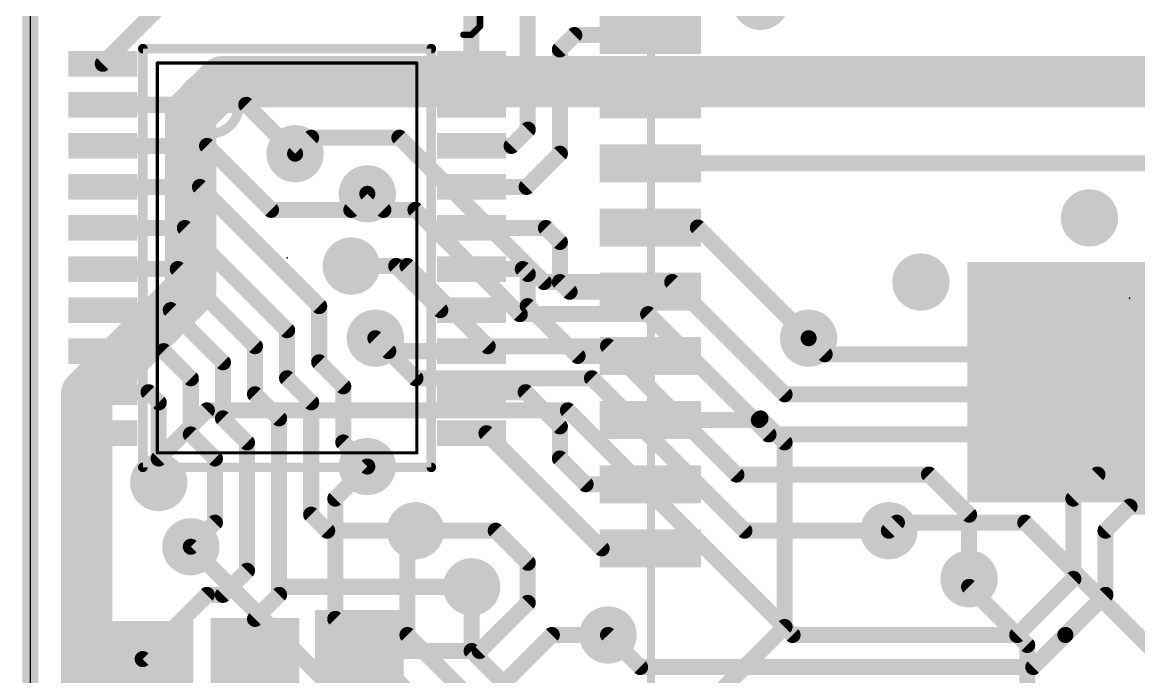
# Model space of a CAD drawing. Extents: x -0.1 to 33.1, y -0.1 to 27.9.
# Drawn here: x -0.13 to 17.54, y 7.47 to 17.83 of the extents above; entities that cross this region are included whole.
import ezdxf

# ---------------------------------------------------------------- set-up
doc = ezdxf.new("R2010")
doc.units = 0
for name, color, linetype in [('1', 12, 'CONTINUOUS'), ('16', 132, 'CONTINUOUS'), ('18', 110, 'CONTINUOUS'), ('20', 53, 'CONTINUOUS'), ('21', 40, 'CONTINUOUS'), ('23', 40, 'CONTINUOUS'), ('29', 253, 'CONTINUOUS')]:
    doc.layers.add(name, color=color, linetype=linetype)

# ---------------------------------------------------------------- blocks, each defined once
blk = doc.blocks.new('RECT')
blk.add_solid([(-0.5, -0.5), (0.5, -0.5), (-0.5, 0.5), (0.5, 0.5)])
blk = doc.blocks.new('ROUNDV')
at = {"const_width": 0.5}
blk.add_lwpolyline([(0, -0.25, 1), (0, 0.25, 1), (0, -0.25)], format="xyb", dxfattribs=at)

msp = doc.modelspace()

# ---------------------------------------------------------------- linework, layer by layer
at = {"layer": '1', "const_width": 0.254}
for points in [[(0, 2.54), (0, 21.082)], [(1.1462, 17.172), (3.2782, 19.304)], [(6.9818, 17.172), (6.9818, 19.1802)], [(7.874, 16.129), (7.874, 18.288)], [(8.382, 17.399), (8.61, 17.627)], [(8.61, 17.627), (9.815, 17.627)], [(8.382, 15.748), (8.382, 17.399)], [(1.1462, 16.522), (3.417, 16.522)], [(3.417, 16.522), (4.191, 15.748)], [(7.874, 16.129), (7.617, 15.872)], [(1.1462, 15.872), (2.797, 15.872)], [(2.797, 15.872), (3.81, 14.859)], [(7.617, 15.872), (6.9818, 15.872)], [(8.382, 15.748), (7.856, 15.222)], [(9.815, 15.595), (18.949, 15.595)], [(1.1462, 15.222), (2.685, 15.222)], [(2.685, 15.222), (4.572, 13.335)], [(5.08, 14.859), (5.334, 15.113)], [(7.856, 15.222), (6.9818, 15.222)], [(3.81, 14.859), (5.08, 14.859)], [(1.1462, 14.572), (2.446, 14.572)], [(2.446, 14.572), (4.064, 12.954)], [(8.161, 14.572), (6.9818, 14.572)], [(8.161, 14.572), (8.382, 14.351)], [(10.567, 14.579), (9.815, 14.579)], [(10.567, 14.579), (12.319, 12.827)], [(8.382, 14.351), (8.382, 13.716)], [(1.1462, 13.922), (2.334, 13.922)], [(2.334, 13.922), (3.556, 12.7)], [(5.7912, 13.97), (5.08, 13.97)], [(6.4892, 13.272), (5.7912, 13.97)], [(7.795, 13.922), (6.9818, 13.922)], [(7.874, 13.843), (7.795, 13.922)], [(7.874, 13.843), (7.874, 13.335)], [(8.382, 13.716), (8.535, 13.563)], [(8.535, 13.563), (9.815, 13.563)], [(4.572, 13.335), (4.572, 12.446)], [(7.874, 13.335), (8.662, 12.547)], [(1.1462, 13.272), (2.222, 13.272)], [(2.222, 13.272), (3.048, 12.446)], [(6.9818, 13.272), (6.4892, 13.272)], [(4.064, 12.954), (4.064, 12.192)], [(5.666, 12.622), (5.461, 12.827)], [(1.1462, 12.622), (2.11, 12.622)], [(2.11, 12.622), (2.54, 12.192)], [(3.556, 12.7), (3.556, 11.938)], [(6.9818, 12.622), (5.666, 12.622)], [(3.048, 12.446), (3.048, 11.557)], [(4.572, 12.446), (4.953, 12.065)], [(8.662, 12.547), (9.815, 12.547)], [(2.54, 12.192), (2.54, 11.303)], [(4.064, 12.192), (4.445, 11.811)], [(1.1462, 11.972), (1.871, 11.972)], [(1.871, 11.972), (2.032, 11.811)], [(3.556, 11.938), (3.937, 11.557)], [(4.953, 12.065), (4.953, 11.176)], [(6.9818, 11.972), (7.84, 11.972)], [(7.84, 11.972), (8.382, 11.43)], [(2.032, 11.811), (2.032, 10.541)], [(4.445, 11.811), (4.445, 10.033)], [(3.048, 11.557), (3.429, 11.176)], [(3.937, 11.557), (3.937, 8.89)], [(11.557, 11.557), (11.531, 11.531)], [(11.938, 11.176), (11.557, 11.557)], [(8.382, 11.43), (8.382, 10.922)], [(11.531, 11.531), (9.815, 11.531)], [(2.54, 11.303), (2.921, 10.922)], [(6.9818, 11.322), (7.22, 11.322)], [(7.22, 11.322), (9.043, 9.499)], [(3.429, 11.176), (3.429, 9.144)], [(4.953, 11.176), (5.334, 10.795)], [(11.938, 8.255), (11.938, 11.176)], [(2.921, 10.922), (2.921, 9.906)], [(8.382, 10.922), (8.789, 10.515)], [(8.789, 10.515), (9.815, 10.515)], [(4.445, 10.033), (4.699, 9.779)], [(2.921, 9.906), (2.54, 9.525)], [(4.699, 9.779), (6.096, 9.779)], [(7.366, 9.779), (6.096, 9.779)], [(7.874, 9.271), (7.366, 9.779)], [(13.716, 9.906), (13.589, 9.779)], [(15.748, 9.906), (13.716, 9.906)], [(15.748, 9.906), (17.78, 7.874)], [(9.043, 9.499), (9.815, 9.499)], [(7.874, 8.636), (7.874, 9.271)], [(3.429, 9.144), (3.048, 8.763)], [(3.937, 8.89), (6.985, 8.89)], [(3.937, 8.89), (3.937, 8.763)], [(14.859, 8.89), (14.859, 9.017)], [(15.779, 7.97), (14.859, 8.89)], [(2.794, 8.763), (1.778, 7.747)], [(3.048, 8.763), (2.794, 8.763)], [(3.937, 8.763), (3.556, 8.382)], [(7.112, 7.874), (7.874, 8.636)], [(3.556, 7.747), (3.556, 8.382)], [(10.922, 7.239), (11.938, 8.255)], [(7.366, 7.239), (8.255, 8.128)], [(8.255, 8.128), (9.144, 8.128)], [(5.207, 7.874), (7.112, 7.874)], [(15.779, 7.97), (15.779, 5.799)], [(2.794, 6.731), (1.778, 7.747)], [(1.778, 7.747), (1.778, 7.681)]]:
    msp.add_lwpolyline(points, dxfattribs=at)
at = {"layer": '1', "const_width": 0.127}
for points in [[(8.61, 17.6905, 1), (8.61, 17.5635)], [(8.6549, 17.5821, 1), (8.5651, 17.6719)], [(9.815, 17.5635, 1), (9.815, 17.6905)], [(8.4455, 17.399, 1), (8.3185, 17.399)], [(8.3371, 17.4439, 1), (8.4269, 17.3541)], [(1.1013, 17.2169, 1), (1.1911, 17.1271)], [(6.9183, 17.172, 1), (7.0453, 17.172)], [(1.1462, 16.5855, 1), (1.1462, 16.4585)], [(3.4619, 16.5669, 1), (3.3721, 16.4771)], [(3.417, 16.4585, 1), (3.417, 16.5855)], [(7.8105, 16.129, 1), (7.9375, 16.129)], [(7.9189, 16.0841, 1), (7.8291, 16.1739)], [(1.1462, 15.9355, 1), (1.1462, 15.8085)], [(2.8419, 15.9169, 1), (2.7521, 15.8271)], [(2.797, 15.8085, 1), (2.797, 15.9355)], [(6.9818, 15.9355, 1), (6.9818, 15.8085)], [(7.5721, 15.9169, 1), (7.6619, 15.8271)], [(7.617, 15.8085, 1), (7.617, 15.9355)], [(4.1461, 15.7031, 1), (4.2359, 15.7929)], [(8.3185, 15.748, 1), (8.4455, 15.748)], [(8.4269, 15.7031, 1), (8.3371, 15.7929)], [(9.815, 15.6585, 1), (9.815, 15.5315)], [(1.1462, 15.2855, 1), (1.1462, 15.1585)], [(2.7299, 15.2669, 1), (2.6401, 15.1771)], [(2.685, 15.1585, 1), (2.685, 15.2855)], [(5.3789, 15.0681, 1), (5.2891, 15.1579)], [(6.9818, 15.2855, 1), (6.9818, 15.1585)], [(7.8111, 15.2669, 1), (7.9009, 15.1771)], [(7.856, 15.1585, 1), (7.856, 15.2855)], [(3.81, 14.9225, 1), (3.81, 14.7955)], [(3.7651, 14.8141, 1), (3.8549, 14.9039)], [(5.0351, 14.9039, 1), (5.1249, 14.8141)], [(5.08, 14.7955, 1), (5.08, 14.9225)], [(1.1462, 14.6355, 1), (1.1462, 14.5085)], [(2.4909, 14.6169, 1), (2.4011, 14.5271)], [(2.446, 14.5085, 1), (2.446, 14.6355)], [(6.9818, 14.6355, 1), (6.9818, 14.5085)], [(8.2059, 14.6169, 1), (8.1161, 14.5271)], [(8.161, 14.5085, 1), (8.161, 14.6355)], [(9.815, 14.6425, 1), (9.815, 14.5155)], [(10.6119, 14.6239, 1), (10.5221, 14.5341)], [(10.567, 14.5155, 1), (10.567, 14.6425)], [(8.4455, 14.351, 1), (8.3185, 14.351)], [(8.3371, 14.3061, 1), (8.4269, 14.3959)], [(1.1462, 13.9855, 1), (1.1462, 13.8585)], [(2.3789, 13.9669, 1), (2.2891, 13.8771)], [(2.334, 13.8585, 1), (2.334, 13.9855)], [(5.08, 14.0335, 1), (5.08, 13.9065)], [(5.8361, 14.0149, 1), (5.7463, 13.9251)], [(5.7912, 13.9065, 1), (5.7912, 14.0335)], [(6.9818, 13.9855, 1), (6.9818, 13.8585)], [(7.8399, 13.9669, 1), (7.7501, 13.8771)], [(7.795, 13.8585, 1), (7.795, 13.9855)], [(7.9375, 13.843, 1), (7.8105, 13.843)], [(7.8291, 13.7981, 1), (7.9189, 13.8879)], [(8.4269, 13.7609, 1), (8.3371, 13.6711)], [(8.3185, 13.716, 1), (8.4455, 13.716)], [(8.535, 13.6265, 1), (8.535, 13.4995)], [(8.4901, 13.5181, 1), (8.5799, 13.6079)], [(9.815, 13.4995, 1), (9.815, 13.6265)], [(4.6355, 13.335, 1), (4.5085, 13.335)], [(4.5271, 13.2901, 1), (4.6169, 13.3799)], [(7.9189, 13.3799, 1), (7.8291, 13.2901)], [(1.1462, 13.3355, 1), (1.1462, 13.2085)], [(2.2669, 13.3169, 1), (2.1771, 13.2271)], [(2.222, 13.2085, 1), (2.222, 13.3355)], [(6.4892, 13.3355, 1), (6.4892, 13.2085)], [(6.4443, 13.2271, 1), (6.5341, 13.3169)], [(6.9818, 13.2085, 1), (6.9818, 13.3355)], [(7.8105, 13.335, 1), (7.9375, 13.335)], [(4.1275, 12.954, 1), (4.0005, 12.954)], [(4.0191, 12.9091, 1), (4.1089, 12.9989)], [(5.5059, 12.8719, 1), (5.4161, 12.7821)], [(12.2741, 12.7821, 1), (12.3639, 12.8719)], [(1.1462, 12.6855, 1), (1.1462, 12.5585)], [(2.1549, 12.6669, 1), (2.0651, 12.5771)], [(2.11, 12.5585, 1), (2.11, 12.6855)], [(3.6195, 12.7, 1), (3.4925, 12.7)], [(3.5111, 12.6551, 1), (3.6009, 12.7449)], [(5.666, 12.6855, 1), (5.666, 12.5585)], [(5.6211, 12.5771, 1), (5.7109, 12.6669)], [(6.9818, 12.5585, 1), (6.9818, 12.6855)], [(3.1115, 12.446, 1), (2.9845, 12.446)], [(3.0031, 12.4011, 1), (3.0929, 12.4909)], [(4.6169, 12.4909, 1), (4.5271, 12.4011)], [(8.662, 12.6105, 1), (8.662, 12.4835)], [(8.6171, 12.5021, 1), (8.7069, 12.5919)], [(9.815, 12.4835, 1), (9.815, 12.6105)], [(4.5085, 12.446, 1), (4.6355, 12.446)], [(2.6035, 12.192, 1), (2.4765, 12.192)], [(2.4951, 12.1471, 1), (2.5849, 12.2369)], [(4.1089, 12.2369, 1), (4.0191, 12.1471)], [(4.0005, 12.192, 1), (4.1275, 12.192)], [(1.1462, 12.0355, 1), (1.1462, 11.9085)], [(1.9159, 12.0169, 1), (1.8261, 11.9271)], [(1.871, 11.9085, 1), (1.871, 12.0355)], [(3.6009, 11.9829, 1), (3.5111, 11.8931)], [(5.0165, 12.065, 1), (4.8895, 12.065)], [(4.9081, 12.0201, 1), (4.9979, 12.1099)], [(6.9818, 12.0355, 1), (6.9818, 11.9085)], [(7.8849, 12.0169, 1), (7.7951, 11.9271)], [(7.84, 11.9085, 1), (7.84, 12.0355)], [(2.0955, 11.811, 1), (1.9685, 11.811)], [(1.9871, 11.7661, 1), (2.0769, 11.8559)], [(3.4925, 11.938, 1), (3.6195, 11.938)], [(4.5085, 11.811, 1), (4.3815, 11.811)], [(4.4001, 11.7661, 1), (4.4899, 11.8559)], [(3.0929, 11.6019, 1), (3.0031, 11.5121)], [(4.0005, 11.557, 1), (3.8735, 11.557)], [(3.8921, 11.5121, 1), (3.9819, 11.6019)], [(11.6019, 11.6019, 1), (11.5121, 11.5121)], [(11.6019, 11.5121, 1), (11.5121, 11.6019)], [(2.9845, 11.557, 1), (3.1115, 11.557)], [(8.4455, 11.43, 1), (8.3185, 11.43)], [(8.3371, 11.3851, 1), (8.4269, 11.4749)], [(9.815, 11.5945, 1), (9.815, 11.4675)], [(11.4861, 11.5759, 1), (11.5759, 11.4861)], [(11.531, 11.4675, 1), (11.531, 11.5945)], [(2.5849, 11.3479, 1), (2.4951, 11.2581)], [(2.4765, 11.303, 1), (2.6035, 11.303)], [(6.9818, 11.3855, 1), (6.9818, 11.2585)], [(7.2649, 11.3669, 1), (7.1751, 11.2771)], [(7.22, 11.2585, 1), (7.22, 11.3855)], [(3.4925, 11.176, 1), (3.3655, 11.176)], [(3.3841, 11.1311, 1), (3.4739, 11.2209)], [(4.9979, 11.2209, 1), (4.9081, 11.1311)], [(4.8895, 11.176, 1), (5.0165, 11.176)], [(12.0015, 11.176, 1), (11.8745, 11.176)], [(11.8931, 11.1311, 1), (11.9829, 11.2209)], [(2.9845, 10.922, 1), (2.8575, 10.922)], [(2.8761, 10.8771, 1), (2.9659, 10.9669)], [(8.4269, 10.9669, 1), (8.3371, 10.8771)], [(8.3185, 10.922, 1), (8.4455, 10.922)], [(5.2891, 10.7501, 1), (5.3789, 10.8399)], [(1.9685, 10.541, 1), (2.0955, 10.541)], [(8.789, 10.5785, 1), (8.789, 10.4515)], [(8.7441, 10.4701, 1), (8.8339, 10.5599)], [(9.815, 10.4515, 1), (9.815, 10.5785)], [(4.4899, 10.0779, 1), (4.4001, 9.9881)], [(4.3815, 10.033, 1), (4.5085, 10.033)], [(2.8575, 9.906, 1), (2.9845, 9.906)], [(2.9659, 9.8611, 1), (2.8761, 9.9509)], [(4.699, 9.8425, 1), (4.699, 9.7155)], [(6.096, 9.8425, 1), (6.096, 9.7155)], [(6.096, 9.7155, 1), (6.096, 9.8425)], [(7.4109, 9.8239, 1), (7.3211, 9.7341)], [(7.366, 9.7155, 1), (7.366, 9.8425)], [(13.716, 9.9695, 1), (13.716, 9.8425)], [(13.7609, 9.8611, 1), (13.6711, 9.9509)], [(15.7929, 9.9509, 1), (15.7031, 9.8611)], [(15.748, 9.8425, 1), (15.748, 9.9695)], [(4.6541, 9.7341, 1), (4.7439, 9.8239)], [(13.5441, 9.8239, 1), (13.6339, 9.7341)], [(2.4951, 9.5699, 1), (2.5849, 9.4801)], [(9.043, 9.5625, 1), (9.043, 9.4355)], [(8.9981, 9.4541, 1), (9.0879, 9.5439)], [(9.815, 9.4355, 1), (9.815, 9.5625)], [(7.9375, 9.271, 1), (7.8105, 9.271)], [(7.8291, 9.2261, 1), (7.9189, 9.3159)], [(3.3655, 9.144, 1), (3.4925, 9.144)], [(3.4739, 9.0991, 1), (3.3841, 9.1889)], [(3.937, 8.9535, 1), (3.937, 8.8265)], [(4.0005, 8.89, 1), (3.8735, 8.89)], [(6.985, 8.8265, 1), (6.985, 8.9535)], [(14.9225, 9.017, 1), (14.7955, 9.017)], [(14.9039, 8.9349, 1), (14.8141, 8.8451)], [(2.794, 8.8265, 1), (2.794, 8.6995)], [(2.8389, 8.7181, 1), (2.7491, 8.8079)], [(3.0031, 8.8079, 1), (3.0929, 8.7181)], [(3.048, 8.6995, 1), (3.048, 8.8265)], [(3.8735, 8.89, 1), (4.0005, 8.89)], [(3.9819, 8.7181, 1), (3.8921, 8.8079)], [(14.7955, 8.89, 1), (14.9225, 8.89)], [(3.8735, 8.763, 1), (4.0005, 8.763)], [(7.8105, 8.636, 1), (7.9375, 8.636)], [(7.9189, 8.5911, 1), (7.8291, 8.6809)], [(3.6195, 8.382, 1), (3.4925, 8.382)], [(3.5111, 8.4269, 1), (3.6009, 8.3371)], [(11.8745, 8.255, 1), (12.0015, 8.255)], [(11.9829, 8.2101, 1), (11.8931, 8.2999)], [(8.255, 8.1915, 1), (8.255, 8.0645)], [(8.2999, 8.0831, 1), (8.2101, 8.1729)], [(9.144, 8.0645, 1), (9.144, 8.1915)], [(5.207, 7.9375, 1), (5.207, 7.8105)], [(7.0671, 7.9189, 1), (7.1569, 7.8291)], [(7.112, 7.8105, 1), (7.112, 7.9375)], [(15.8425, 7.97, 1), (15.7155, 7.97)], [(15.7341, 7.9251, 1), (15.8239, 8.0149)], [(1.8229, 7.7919, 1), (1.7331, 7.7021)], [(1.8415, 7.747, 1), (1.7145, 7.747)], [(1.7331, 7.7919, 1), (1.8229, 7.7021)], [(3.4925, 7.747, 1), (3.6195, 7.747)], [(1.7145, 7.681, 1), (1.8415, 7.681)]]:
    msp.add_lwpolyline(points, format="xyb", dxfattribs=at)
at = {"layer": '16'}
for points, const_width in [([(0, 21.082), (0, 2.54)], 0.254), ([(2.54, 16.383), (3.048, 16.891)], 0.8128), ([(3.048, 16.891), (19.431, 16.891)], 0.8128), ([(2.54, 13.589), (2.54, 16.383)], 0.8128), ([(4.191, 15.748), (4.445, 16.002)], 0.254), ([(4.445, 16.002), (5.842, 16.002)], 0.254), ([(5.842, 16.002), (8.128, 13.716)], 0.254), ([(5.588, 14.859), (5.334, 15.113)], 0.254), ([(6.096, 14.859), (5.588, 14.859)], 0.254), ([(6.096, 14.859), (7.747, 13.208)], 0.254), ([(0.889, 11.938), (2.54, 13.589)], 0.8128), ([(5.969, 13.97), (5.08, 13.97)], 0.254), ([(5.969, 13.97), (7.239, 12.7)], 0.254), ([(8.128, 13.716), (10.16, 13.716)], 0.254), ([(10.16, 13.716), (11.938, 11.938)], 0.254), ([(7.747, 13.208), (9.779, 13.208)], 0.254), ([(9.779, 13.208), (11.684, 11.303)], 0.254), ([(6.096, 12.192), (5.461, 12.827)], 0.254), ([(12.319, 12.827), (12.573, 12.573)], 0.254), ([(7.239, 12.7), (9.144, 12.7)], 0.254), ([(9.144, 12.7), (11.176, 10.668)], 0.254), ([(12.573, 12.573), (19.939, 12.573)], 0.254), ([(0.889, 2.921), (0.889, 11.938)], 0.8128), ([(6.096, 12.192), (8.89, 12.192)], 0.254), ([(8.89, 12.192), (11.303, 9.779)], 0.254), ([(11.938, 11.938), (19.812, 11.938)], 0.254), ([(2.794, 11.684), (2.032, 10.922)], 0.254), ([(8.509, 11.684), (2.794, 11.684)], 0.254), ([(8.509, 11.684), (12.065, 8.128)], 0.254), ([(11.684, 11.303), (19.685, 11.303)], 0.254), ([(2.032, 10.922), (2.032, 10.541)], 0.254), ([(5.334, 10.795), (4.826, 10.287)], 0.254), ([(11.176, 10.668), (14.224, 10.668)], 0.254), ([(14.224, 10.668), (14.859, 10.033)], 0.254), ([(16.891, 10.668), (16.51, 10.287)], 0.254), ([(16.891, 10.668), (19.558, 10.668)], 0.254), ([(4.826, 10.287), (4.826, 8.382)], 0.254), ([(16.51, 10.287), (16.51, 9.017)], 0.254), ([(17.399, 10.16), (17.018, 9.779)], 0.254), ([(19.177, 10.16), (17.399, 10.16)], 0.254), ([(14.859, 10.033), (14.859, 9.017)], 0.254), ([(6.096, 9.779), (5.969, 9.779)], 0.254), ([(5.969, 9.779), (5.969, 8.128)], 0.254), ([(11.303, 9.779), (13.589, 9.779)], 0.254), ([(17.018, 9.779), (17.018, 8.763)], 0.254), ([(6.35, 5.715), (2.54, 9.525)], 0.254), ([(6.985, 8.89), (6.985, 9.144)], 0.254), ([(6.985, 8.89), (6.985, 7.874)], 0.254), ([(15.621, 8.128), (16.51, 9.017)], 0.254), ([(17.018, 8.763), (16.383, 8.128)], 0.254), ([(4.826, 8.382), (10.668, 2.54)], 0.254), ([(5.969, 8.128), (10.287, 3.81)], 0.254), ([(9.652, 7.62), (9.144, 8.128)], 0.254), ([(12.065, 8.128), (15.621, 8.128)], 0.254), ([(16.383, 8.128), (15.875, 7.62)], 0.254), ([(6.985, 7.874), (10.414, 4.445)], 0.254), ([(15.875, 7.62), (9.652, 7.62)], 0.254)]:
    msp.add_lwpolyline(points, dxfattribs=dict(at, const_width=const_width))
for points, const_width in [([(3.048, 17.0942, 1), (3.048, 16.6878)], 0.4064), ([(3.1917, 16.7473, 1), (2.9043, 17.0347)], 0.4064), ([(2.7432, 16.383, 1), (2.3368, 16.383)], 0.4064), ([(2.3963, 16.5267, 1), (2.6837, 16.2393)], 0.4064), ([(4.445, 16.0655, 1), (4.445, 15.9385)], 0.127), ([(4.4899, 15.9571, 1), (4.4001, 16.0469)], 0.127), ([(5.8869, 16.0469, 1), (5.7971, 15.9571)], 0.127), ([(5.842, 15.9385, 1), (5.842, 16.0655)], 0.127), ([(4.1461, 15.7929, 1), (4.2359, 15.7031)], 0.127), ([(5.3789, 15.1579, 1), (5.2891, 15.0681)], 0.127), ([(5.588, 14.9225, 1), (5.588, 14.7955)], 0.127), ([(5.5431, 14.8141, 1), (5.6329, 14.9039)], 0.127), ([(6.1409, 14.9039, 1), (6.0511, 14.8141)], 0.127), ([(6.096, 14.7955, 1), (6.096, 14.9225)], 0.127), ([(2.6837, 13.4453, 1), (2.3963, 13.7327)], 0.4064), ([(5.08, 14.0335, 1), (5.08, 13.9065)], 0.127), ([(6.0139, 14.0149, 1), (5.9241, 13.9251)], 0.127), ([(5.969, 13.9065, 1), (5.969, 14.0335)], 0.127), ([(2.3368, 13.589, 1), (2.7432, 13.589)], 0.4064), ([(8.128, 13.7795, 1), (8.128, 13.6525)], 0.127), ([(8.0831, 13.6711, 1), (8.1729, 13.7609)], 0.127), ([(10.2049, 13.7609, 1), (10.1151, 13.6711)], 0.127), ([(10.16, 13.6525, 1), (10.16, 13.7795)], 0.127), ([(7.747, 13.2715, 1), (7.747, 13.1445)], 0.127), ([(7.7021, 13.1631, 1), (7.7919, 13.2529)], 0.127), ([(9.8239, 13.2529, 1), (9.7341, 13.1631)], 0.127), ([(9.779, 13.1445, 1), (9.779, 13.2715)], 0.127), ([(5.5059, 12.8719, 1), (5.4161, 12.7821)], 0.127), ([(12.3639, 12.8719, 1), (12.2741, 12.7821)], 0.127), ([(7.239, 12.7635, 1), (7.239, 12.6365)], 0.127), ([(7.1941, 12.6551, 1), (7.2839, 12.7449)], 0.127), ([(9.1889, 12.7449, 1), (9.0991, 12.6551)], 0.127), ([(9.144, 12.6365, 1), (9.144, 12.7635)], 0.127), ([(12.573, 12.6365, 1), (12.573, 12.5095)], 0.127), ([(12.5281, 12.5281, 1), (12.6179, 12.6179)], 0.127), ([(1.0922, 11.938, 1), (0.6858, 11.938)], 0.4064), ([(0.7453, 12.0817, 1), (1.0327, 11.7943)], 0.4064), ([(6.096, 12.2555, 1), (6.096, 12.1285)], 0.127), ([(6.0511, 12.1471, 1), (6.1409, 12.2369)], 0.127), ([(8.9349, 12.2369, 1), (8.8451, 12.1471)], 0.127), ([(8.89, 12.1285, 1), (8.89, 12.2555)], 0.127), ([(11.938, 12.0015, 1), (11.938, 11.8745)], 0.127), ([(11.8931, 11.8931, 1), (11.9829, 11.9829)], 0.127), ([(2.794, 11.7475, 1), (2.794, 11.6205)], 0.127), ([(2.8389, 11.6391, 1), (2.7491, 11.7289)], 0.127), ([(8.5539, 11.7289, 1), (8.4641, 11.6391)], 0.127), ([(8.509, 11.6205, 1), (8.509, 11.7475)], 0.127), ([(11.684, 11.3665, 1), (11.684, 11.2395)], 0.127), ([(11.6391, 11.2581, 1), (11.7289, 11.3479)], 0.127), ([(2.0955, 10.922, 1), (1.9685, 10.922)], 0.127), ([(1.9871, 10.9669, 1), (2.0769, 10.8771)], 0.127), ([(5.3789, 10.7501, 1), (5.2891, 10.8399)], 0.127), ([(11.176, 10.7315, 1), (11.176, 10.6045)], 0.127), ([(14.2689, 10.7129, 1), (14.1791, 10.6231)], 0.127), ([(14.224, 10.6045, 1), (14.224, 10.7315)], 0.127), ([(16.891, 10.7315, 1), (16.891, 10.6045)], 0.127), ([(16.9359, 10.6231, 1), (16.8461, 10.7129)], 0.127), ([(1.9685, 10.541, 1), (2.0955, 10.541)], 0.127), ([(11.1311, 10.6231, 1), (11.2209, 10.7129)], 0.127), ([(4.8895, 10.287, 1), (4.7625, 10.287)], 0.127), ([(4.7811, 10.3319, 1), (4.8709, 10.2421)], 0.127), ([(16.5735, 10.287, 1), (16.4465, 10.287)], 0.127), ([(16.4651, 10.3319, 1), (16.5549, 10.2421)], 0.127), ([(17.399, 10.2235, 1), (17.399, 10.0965)], 0.127), ([(17.4439, 10.1151, 1), (17.3541, 10.2049)], 0.127), ([(14.9225, 10.033, 1), (14.7955, 10.033)], 0.127), ([(14.8141, 9.9881, 1), (14.9039, 10.0779)], 0.127), ([(5.969, 9.8425, 1), (5.969, 9.7155)], 0.127), ([(6.0325, 9.779, 1), (5.9055, 9.779)], 0.127), ([(6.096, 9.7155, 1), (6.096, 9.8425)], 0.127), ([(11.303, 9.8425, 1), (11.303, 9.7155)], 0.127), ([(13.589, 9.7155, 1), (13.589, 9.8425)], 0.127), ([(17.0815, 9.779, 1), (16.9545, 9.779)], 0.127), ([(11.2581, 9.7341, 1), (11.3479, 9.8239)], 0.127), ([(16.9731, 9.8239, 1), (17.0629, 9.7341)], 0.127), ([(2.5849, 9.5699, 1), (2.4951, 9.4801)], 0.127), ([(7.0485, 9.144, 1), (6.9215, 9.144)], 0.127), ([(7.0485, 8.89, 1), (6.9215, 8.89)], 0.127), ([(14.7955, 9.017, 1), (14.9225, 9.017)], 0.127), ([(16.4465, 9.017, 1), (16.5735, 9.017)], 0.127), ([(16.5549, 8.9721, 1), (16.4651, 9.0619)], 0.127), ([(6.9215, 8.89, 1), (7.0485, 8.89)], 0.127), ([(17.0629, 8.7181, 1), (16.9731, 8.8079)], 0.127), ([(16.9545, 8.763, 1), (17.0815, 8.763)], 0.127), ([(4.8709, 8.4269, 1), (4.7811, 8.3371)], 0.127), ([(4.7625, 8.382, 1), (4.8895, 8.382)], 0.127), ([(6.0139, 8.1729, 1), (5.9241, 8.0831)], 0.127), ([(5.9055, 8.128, 1), (6.0325, 8.128)], 0.127), ([(9.1889, 8.1729, 1), (9.0991, 8.0831)], 0.127), ([(12.065, 8.1915, 1), (12.065, 8.0645)], 0.127), ([(12.0201, 8.0831, 1), (12.1099, 8.1729)], 0.127), ([(15.5761, 8.1729, 1), (15.6659, 8.0831)], 0.127), ([(15.621, 8.0645, 1), (15.621, 8.1915)], 0.127), ([(16.3381, 8.1729, 1), (16.4279, 8.0831)], 0.127), ([(16.4279, 8.0831, 1), (16.3381, 8.1729)], 0.127), ([(7.0299, 7.9189, 1), (6.9401, 7.8291)], 0.127), ([(6.9215, 7.874, 1), (7.0485, 7.874)], 0.127), ([(9.652, 7.6835, 1), (9.652, 7.5565)], 0.127), ([(9.6071, 7.5751, 1), (9.6969, 7.6649)], 0.127), ([(15.8301, 7.6649, 1), (15.9199, 7.5751)], 0.127), ([(15.875, 7.5565, 1), (15.875, 7.6835)], 0.127)]:
    msp.add_lwpolyline(points, format="xyb", dxfattribs=dict(at, const_width=const_width))
at = {"layer": '20'}
msp.add_line((0, 2.54), (0, 25.4), dxfattribs=at)
at = {"layer": '21'}
for points, const_width in [([(9.825, 5.799), (9.825, 27.099)], 0.127), ([(7.117, 17.763), (7.117, 18.4197)], 0.1016), ([(6.8543, 17.6316), (6.9856, 17.6316)], 0.1016), ([(6.9856, 17.6316), (7.117, 17.763)], 0.1016), ([(1.7812, 17.4116), (1.7812, 10.7824)], 0.1524), ([(1.7812, 17.4116), (6.3468, 17.4116)], 0.1524), ([(6.3468, 10.7824), (6.3468, 17.4116)], 0.1524), ([(2.0098, 17.183), (2.0098, 11.011)], 0.0508), ([(2.0098, 17.183), (6.1182, 17.183)], 0.0508), ([(6.1182, 11.011), (6.1182, 17.183)], 0.0508), ([(6.1182, 11.011), (2.0098, 11.011)], 0.0508), ([(6.3468, 10.7824), (1.7812, 10.7824)], 0.1524)]:
    msp.add_lwpolyline(points, dxfattribs=dict(at, const_width=const_width))
for points, const_width in [([(6.8543, 17.657, 1), (6.8543, 17.6062)], 0.0508), ([(6.9677, 17.6496, 1), (7.0036, 17.6136)], 0.0508), ([(6.9856, 17.6062, 1), (6.9856, 17.657)], 0.0508), ([(7.0916, 17.763, 1), (7.1424, 17.763)], 0.0508), ([(7.1349, 17.745, 1), (7.099, 17.7809)], 0.0508), ([(1.8193, 17.4116, 1), (1.7431, 17.4116)], 0.0762), ([(1.7812, 17.4497, 1), (1.7812, 17.3735)], 0.0762), ([(6.3849, 17.4116, 1), (6.3087, 17.4116)], 0.0762), ([(6.3468, 17.3735, 1), (6.3468, 17.4497)], 0.0762), ([(2.0225, 17.183, 1), (1.9971, 17.183)], 0.0254), ([(2.0098, 17.1957, 1), (2.0098, 17.1703)], 0.0254), ([(6.1309, 17.183, 1), (6.1055, 17.183)], 0.0254), ([(6.1182, 17.1703, 1), (6.1182, 17.1957)], 0.0254), ([(2.8448, 16.0654, 1), (2.8448, 16.9798, 1), (2.8448, 16.0654)], 0.1524), ([(2.0098, 11.0237, 1), (2.0098, 10.9983)], 0.0254), ([(1.9971, 11.011, 1), (2.0225, 11.011)], 0.0254), ([(6.1055, 11.011, 1), (6.1309, 11.011)], 0.0254), ([(6.1182, 10.9983, 1), (6.1182, 11.0237)], 0.0254), ([(1.7812, 10.8205, 1), (1.7812, 10.7443)], 0.0762), ([(1.7431, 10.7824, 1), (1.8193, 10.7824)], 0.0762), ([(6.3087, 10.7824, 1), (6.3849, 10.7824)], 0.0762), ([(6.3468, 10.7443, 1), (6.3468, 10.8205)], 0.0762)]:
    msp.add_lwpolyline(points, format="xyb", dxfattribs=dict(at, const_width=const_width))
at = {"layer": '23'}
for p in [(4.064, 14.097), (17.399, 13.462)]:
    msp.add_point(p, dxfattribs=at)

# ---------------------------------------------------------------- block references
at = {"layer": '1'}
for p, xscale, yscale, rotation in [((9.815, 17.627), 1.5, 0.5, 180), ((1.1462, 17.172), 0.3048, 0.9906, 270), ((6.9818, 17.172), 0.3048, 0.9906, 270), ((9.815, 16.611), 1.5, 0.5, 180), ((1.1462, 16.522), 0.3048, 0.9906, 270), ((6.9818, 16.522), 0.3048, 0.9906, 270), ((1.1462, 15.872), 0.3048, 0.9906, 270), ((6.9818, 15.872), 0.3048, 0.9906, 270), ((9.815, 15.595), 1.5, 0.5, 180), ((1.1462, 15.222), 0.3048, 0.9906, 270), ((6.9818, 15.222), 0.3048, 0.9906, 270), ((1.1462, 14.572), 0.3048, 0.9906, 270), ((6.9818, 14.572), 0.3048, 0.9906, 270), ((9.815, 14.579), 1.5, 0.5, 180), ((1.1462, 13.922), 0.3048, 0.9906, 270), ((6.9818, 13.922), 0.3048, 0.9906, 270), ((16.733, 12.131), 3.7, 3.7, 90), ((9.815, 13.563), 1.5, 0.5, 180), ((1.1462, 13.272), 0.3048, 0.9906, 270), ((6.9818, 13.272), 0.3048, 0.9906, 270), ((1.1462, 12.622), 0.3048, 0.9906, 270), ((6.9818, 12.622), 0.3048, 0.9906, 270), ((9.815, 12.547), 1.5, 0.5, 180), ((1.1462, 11.972), 0.3048, 0.9906, 270), ((6.9818, 11.972), 0.3048, 0.9906, 270), ((9.815, 11.531), 1.5, 0.5, 180), ((1.1462, 11.322), 0.3048, 0.9906, 270), ((6.9818, 11.322), 0.3048, 0.9906, 270), ((9.815, 10.515), 1.5, 0.5, 180), ((9.815, 9.499), 1.5, 0.5, 180), ((3.556, 7.747), 1.2, 1.3, 90), ((5.207, 7.874), 1.2, 1.3, 90), ((1.778, 7.681), 1.24, 1.5, 90)]:
    msp.add_blockref('RECT', p, dxfattribs=dict(at, xscale=xscale, yscale=yscale, rotation=rotation))
at = {"layer": '18', "xscale": 0.9064, "yscale": 0.9064}
for p in [(11.557, 18.161), (11.557, 18.161), (4.191, 15.748), (4.191, 15.748), (5.334, 15.113), (5.334, 15.113), (16.764, 14.732), (16.764, 14.732), (5.08, 13.97), (5.08, 13.97), (14.097, 13.716), (14.097, 13.716), (5.461, 12.827), (5.461, 12.827), (12.319, 12.827), (12.319, 12.827), (5.334, 10.795), (5.334, 10.795), (2.032, 10.541), (2.032, 10.541), (6.096, 9.779), (6.096, 9.779), (13.589, 9.779), (13.589, 9.779), (2.54, 9.525), (2.54, 9.525), (14.859, 9.017), (14.859, 9.017), (6.985, 8.89), (6.985, 8.89), (9.144, 8.128), (9.144, 8.128)]:
    msp.add_blockref('ROUNDV', p, dxfattribs=at)
at = {"layer": '29'}
for p, xscale, yscale, rotation in [((9.815, 17.627), 1.6016, 0.6016, 180), ((1.1462, 17.172), 0.4064, 1.0922, 270), ((6.9818, 17.172), 0.4064, 1.0922, 270), ((9.815, 16.611), 1.6016, 0.6016, 180), ((1.1462, 16.522), 0.4064, 1.0922, 270), ((6.9818, 16.522), 0.4064, 1.0922, 270), ((1.1462, 15.872), 0.4064, 1.0922, 270), ((6.9818, 15.872), 0.4064, 1.0922, 270), ((9.815, 15.595), 1.6016, 0.6016, 180), ((1.1462, 15.222), 0.4064, 1.0922, 270), ((6.9818, 15.222), 0.4064, 1.0922, 270), ((9.815, 14.579), 1.6016, 0.6016, 180), ((1.1462, 14.572), 0.4064, 1.0922, 270), ((6.9818, 14.572), 0.4064, 1.0922, 270), ((1.1462, 13.922), 0.4064, 1.0922, 270), ((6.9818, 13.922), 0.4064, 1.0922, 270), ((16.733, 12.131), 3.8016, 3.8016, 90), ((9.815, 13.563), 1.6016, 0.6016, 180), ((1.1462, 13.272), 0.4064, 1.0922, 270), ((6.9818, 13.272), 0.4064, 1.0922, 270), ((1.1462, 12.622), 0.4064, 1.0922, 270), ((6.9818, 12.622), 0.4064, 1.0922, 270), ((9.815, 12.547), 1.6016, 0.6016, 180), ((1.1462, 11.972), 0.4064, 1.0922, 270), ((6.9818, 11.972), 0.4064, 1.0922, 270), ((9.815, 11.531), 1.6016, 0.6016, 180), ((1.1462, 11.322), 0.4064, 1.0922, 270), ((6.9818, 11.322), 0.4064, 1.0922, 270), ((9.815, 10.515), 1.6016, 0.6016, 180), ((9.815, 9.499), 1.6016, 0.6016, 180), ((5.207, 7.874), 1.3016, 1.4016, 90), ((1.778, 7.681), 1.3416, 1.6016, 90), ((3.556, 7.747), 1.3016, 1.4016, 90)]:
    msp.add_blockref('RECT', p, dxfattribs=dict(at, xscale=xscale, yscale=yscale, rotation=rotation))

doc.saveas('drawing.dxf')
